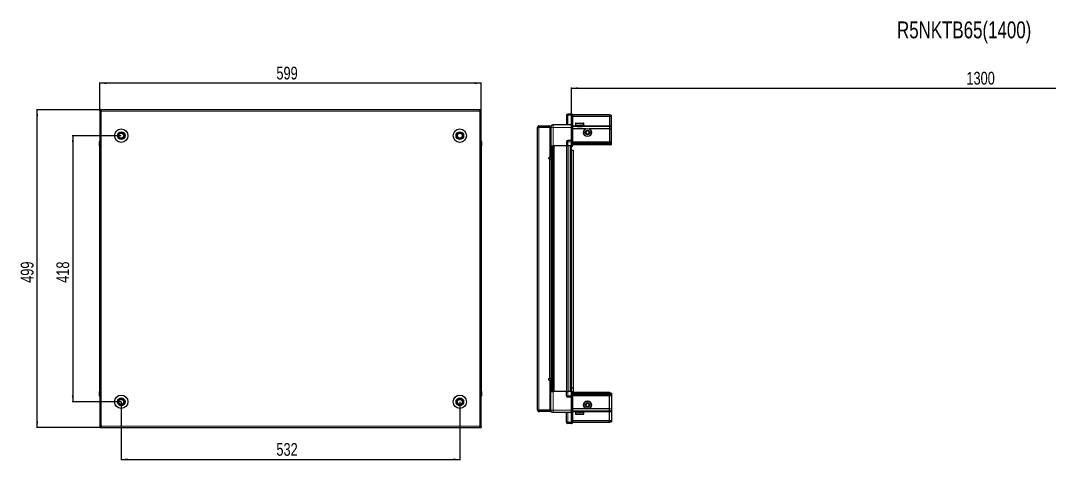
# Model space of a CAD drawing. Header units: millimetres. Extents: x 899 to 3911, y -293 to 1884.
# Drawn here: x 899 to 2516, y 1193 to 1884 of the extents above; entities that cross this region are included whole.
import ezdxf

# ---------------------------------------------------------------- set-up
doc = ezdxf.new("R2010")
doc.units = ezdxf.units.MM
doc.layers.add('FORMAT', color=7, linetype='Continuous')
doc.styles.add('SLDTEXTSTYLE0', font='TXT', dxfattribs={"width": 0.75})
doc.dimstyles.new('SLDDIMSTYLE0', dxfattribs={"dimtxt": 20, "dimasz": 10, "dimexe": 0, "dimexo": 0.0625, "dimgap": 5, "dimtad": 2, "dimdec": 1, "dimrnd": 1e-09, "dimzin": 12, "dimdsep": 46, "dimtxsty": 'SLDTEXTSTYLE0', "dimsah": 1, "dimcen": 0.09, "dimadec": 0, "dimazin": 3, "dimtfac": 1, "dimtofl": 0, "dimtmove": 0, "dimatfit": 3, "dimfxl": 0, "dimfrac": 2, "dimtolj": 1, "dimtzin": 12, "dimarcsym": 0})

# ---------------------------------------------------------------- blocks, each defined once
blk = doc.blocks.new('_D')
at = {"layer": 'FORMAT'}
for p, q in [((1024, 1743.4), (924.5, 1743.4)), ((925.5, 1244.4), (925.5, 1743.4)), ((1024, 1244.4), (924.5, 1244.4))]:
    blk.add_line(p, q, dxfattribs=at)
for points in [[(925.5, 1743.4), (923.9, 1733.4), (927, 1733.4)], [(925.5, 1244.4), (927, 1254.4), (923.9, 1254.4)]]:
    blk.add_solid(points, dxfattribs=at)
at = {"layer": 'FORMAT', "insert": (899.7, 1471.8), "char_height": 20, "attachment_point": 1, "rotation": 90, "style": 'SLDTEXTSTYLE0'}
blk.add_mtext('499', dxfattribs=at)
blk = doc.blocks.new('_D_1')
at = {"layer": 'FORMAT'}
for p, q in [((1024, 1743.4), (1024, 1786.4)), ((1623, 1785.4), (1024, 1785.4)), ((1623, 1743.4), (1623, 1786.4))]:
    blk.add_line(p, q, dxfattribs=at)
for points in [[(1024, 1785.4), (1034, 1783.9), (1034, 1787)], [(1623, 1785.4), (1613, 1787), (1613, 1783.9)]]:
    blk.add_solid(points, dxfattribs=at)
at = {"layer": 'FORMAT', "insert": (1301.3, 1811.2), "char_height": 20, "attachment_point": 1, "style": 'SLDTEXTSTYLE0'}
blk.add_mtext('599', dxfattribs=at)
blk = doc.blocks.new('_D_2')
at = {"layer": 'FORMAT'}
for p, q in [((1057.5, 1284.9), (1057.5, 1193.4)), ((1589.5, 1284.9), (1589.5, 1193.4)), ((1057.5, 1194.4), (1589.5, 1194.4))]:
    blk.add_line(p, q, dxfattribs=at)
for points in [[(1057.5, 1194.4), (1067.5, 1192.9), (1067.5, 1196)], [(1589.5, 1194.4), (1579.5, 1196), (1579.5, 1192.9)]]:
    blk.add_solid(points, dxfattribs=at)
at = {"layer": 'FORMAT', "insert": (1301.3, 1220.2), "char_height": 20, "attachment_point": 1, "style": 'SLDTEXTSTYLE0'}
blk.add_mtext('532', dxfattribs=at)
blk = doc.blocks.new('_D_3')
at = {"layer": 'FORMAT'}
for p, q in [((1057.5, 1702.9), (980.5, 1702.9)), ((981.5, 1702.9), (981.5, 1284.9)), ((1057.5, 1284.9), (980.5, 1284.9))]:
    blk.add_line(p, q, dxfattribs=at)
for points in [[(981.5, 1702.9), (979.9, 1692.9), (983, 1692.9)], [(981.5, 1284.9), (983, 1294.9), (979.9, 1294.9)]]:
    blk.add_solid(points, dxfattribs=at)
at = {"layer": 'FORMAT', "insert": (955.7, 1471.8), "char_height": 20, "attachment_point": 1, "rotation": 90, "style": 'SLDTEXTSTYLE0'}
blk.add_mtext('418', dxfattribs=at)
blk = doc.blocks.new('_D_4')
at = {"layer": 'FORMAT'}
for p, q in [((1764.9, 1686.9), (1764.9, 1778.4)), ((3064.9, 1686.9), (3064.9, 1778.4)), ((1764.9, 1777.4), (3064.9, 1777.4))]:
    blk.add_line(p, q, dxfattribs=at)
for points in [[(1764.9, 1777.4), (1774.9, 1775.9), (1774.9, 1779)], [(3064.9, 1777.4), (3054.9, 1779), (3054.9, 1775.9)]]:
    blk.add_solid(points, dxfattribs=at)
at = {"layer": 'FORMAT', "insert": (2385.3, 1803.2), "char_height": 20, "attachment_point": 1, "style": 'SLDTEXTSTYLE0'}
blk.add_mtext('1300', dxfattribs=at)

msp = doc.modelspace()

# ---------------------------------------------------------------- linework, layer by layer
at = {"color": 7, "linetype": 'Continuous', "lineweight": 25}
for p, q in [((1023.97, 1741.93), (1023.97, 1743.43)), ((1026.07, 1743.43), (1023.97, 1743.43)), ((1023.97, 1741.93), (1026.07, 1741.93)), ((1023.97, 1741.93), (1023.97, 1741.33)), ((1023.97, 1741.33), (1023.97, 1246.53)), ((1023.97, 1741.33), (1026.07, 1741.33)), ((1620.87, 1743.43), (1026.07, 1743.43)), ((1026.07, 1743.43), (1026.07, 1741.33)), ((1620.87, 1741.33), (1620.87, 1743.43)), ((1622.97, 1743.43), (1620.87, 1743.43)), ((1620.87, 1741.93), (1622.97, 1741.93)), ((1620.87, 1741.33), (1622.97, 1741.33)), ((1622.97, 1741.93), (1622.97, 1743.43)), ((1622.97, 1741.33), (1622.97, 1741.93)), ((1622.97, 1246.53), (1622.97, 1741.33)), ((1757.05, 1734.93), (1757.05, 1719.93)), ((1765.05, 1736.93), (1759.05, 1736.93)), ((1765.05, 1736.93), (1765.38, 1736.93)), ((1765.05, 1736.93), (1765.05, 1734.93)), ((1765.05, 1720.13), (1765.05, 1734.93)), ((1765.05, 1720.13), (1765.05, 1734.93)), ((1766.25, 1736.43), (1765.38, 1736.93)), ((1766.25, 1734.93), (1766.25, 1736.43)), ((1824.55, 1735.43), (1766.25, 1735.43)), ((1766.25, 1734.93), (1766.25, 1720.13)), ((1824.55, 1732.93), (1766.25, 1732.93)), ((1824.55, 1735.43), (1824.55, 1732.93)), ((1827.55, 1734.63), (1824.55, 1735.43)), ((1824.55, 1732.93), (1824.55, 1718.43)), ((1827.55, 1732.78), (1824.55, 1732.93)), ((1827.55, 1732.78), (1827.55, 1734.63)), ((1827.55, 1718.43), (1827.55, 1732.78)), ((1713.05, 1716.08), (1711.55, 1716.08)), ((1711.55, 1715.58), (1711.55, 1716.08)), ((1711.55, 1272.28), (1711.55, 1715.58)), ((1713.65, 1716.68), (1713.65, 1718.18)), ((1713.65, 1718.18), (1714.55, 1718.18)), ((1713.65, 1716.68), (1714.55, 1716.68)), ((1713.65, 1716.18), (1731.05, 1716.18)), ((1714.55, 1716.68), (1714.55, 1718.18)), ((1714.55, 1718.18), (1731.05, 1718.18)), ((1714.55, 1716.68), (1731.05, 1716.68)), ((1731.05, 1716.68), (1731.05, 1718.18)), ((1732.55, 1716.18), (1731.05, 1716.18)), ((1731.05, 1716.18), (1731.05, 1668.68)), ((1732.55, 1715.93), (1732.55, 1686.93)), ((1765.05, 1719.93), (1736.05, 1719.93)), ((1765.05, 1719.93), (1765.05, 1720.13)), ((1765.05, 1719.93), (1766.25, 1719.93)), ((1765.05, 1715.93), (1765.05, 1719.93)), ((1765.05, 1695.63), (1765.05, 1715.93)), ((1766.25, 1720.13), (1766.25, 1719.93)), ((1766.25, 1719.93), (1766.25, 1715.93)), ((1824.55, 1717.43), (1766.25, 1717.43)), ((1766.25, 1715.93), (1766.25, 1695.63)), ((1787.55, 1713.93), (1766.25, 1713.93)), ((1771.05, 1721.83), (1771.05, 1719.43)), ((1771.05, 1719.43), (1771.05, 1718.93)), ((1771.05, 1718.93), (1771.18, 1718.93)), ((1771.37, 1719.43), (1771.18, 1719.43)), ((1771.18, 1719.43), (1771.18, 1718.93)), ((1771.18, 1718.93), (1771.37, 1718.93)), ((1771.37, 1719.43), (1771.37, 1718.93)), ((1771.37, 1718.93), (1771.9, 1718.93)), ((1771.85, 1722.63), (1779.02, 1722.63)), ((1772.3, 1719.43), (1771.9, 1719.43)), ((1771.9, 1719.43), (1771.9, 1718.93)), ((1771.9, 1718.93), (1772.3, 1718.93)), ((1772.3, 1719.43), (1772.3, 1718.93)), ((1772.3, 1718.93), (1773.17, 1718.93)), ((1773.15, 1718.93), (1773.15, 1718.83)), ((1773.15, 1718.83), (1781.95, 1718.83)), ((1773.74, 1719.43), (1773.17, 1719.43)), ((1773.17, 1719.43), (1773.17, 1718.93)), ((1773.17, 1718.93), (1773.74, 1718.93)), ((1773.55, 1718.43), (1774.24, 1717.95)), ((1773.55, 1718.43), (1778.58, 1718.43)), ((1774.24, 1717.95), (1773.55, 1717.47)), ((1773.55, 1717.47), (1773.55, 1717.43)), ((1773.55, 1717.47), (1778.58, 1717.47)), ((1773.74, 1719.43), (1773.74, 1718.93)), ((1773.74, 1718.93), (1774.87, 1718.93)), ((1774.24, 1717.95), (1778.4, 1717.95)), ((1775.56, 1719.43), (1774.87, 1719.43)), ((1774.87, 1719.43), (1774.87, 1718.93)), ((1774.87, 1718.93), (1775.56, 1718.93)), ((1775.56, 1719.43), (1775.56, 1718.93)), ((1775.56, 1718.93), (1776.83, 1718.93)), ((1777.57, 1719.43), (1776.83, 1719.43)), ((1776.83, 1719.43), (1776.83, 1718.93)), ((1776.83, 1718.93), (1777.06, 1718.93)), ((1777.06, 1719.43), (1777.06, 1718.93)), ((1777.56, 1719.43), (1777.56, 1718.93)), ((1777.56, 1718.93), (1777.57, 1718.93)), ((1777.57, 1719.43), (1777.57, 1718.93)), ((1777.57, 1718.93), (1778.86, 1718.93)), ((1778.4, 1717.95), (1780.86, 1717.95)), ((1778.58, 1718.43), (1781.55, 1718.43)), ((1778.58, 1717.47), (1781.55, 1717.47)), ((1779.58, 1719.43), (1778.86, 1719.43)), ((1778.86, 1719.43), (1778.86, 1718.93)), ((1778.92, 1719.43), (1778.92, 1718.93)), ((1778.92, 1718.93), (1779.58, 1718.93)), ((1779.02, 1722.63), (1783.25, 1722.63)), ((1779.58, 1719.43), (1779.58, 1718.93)), ((1779.58, 1718.93), (1780.77, 1718.93)), ((1781.39, 1719.43), (1780.77, 1719.43)), ((1780.77, 1719.43), (1780.77, 1718.93)), ((1780.77, 1718.93), (1781.39, 1718.93)), ((1780.86, 1717.95), (1781.55, 1718.43)), ((1781.55, 1717.47), (1780.86, 1717.95)), ((1781.39, 1719.43), (1781.39, 1718.93)), ((1781.39, 1718.93), (1782.35, 1718.93)), ((1781.55, 1717.43), (1781.55, 1717.47)), ((1781.95, 1718.83), (1781.95, 1718.93)), ((1782.82, 1719.43), (1782.35, 1719.43)), ((1782.35, 1719.43), (1782.35, 1718.93)), ((1782.35, 1718.93), (1782.82, 1718.93)), ((1782.82, 1719.43), (1782.82, 1718.93)), ((1782.82, 1718.93), (1783.47, 1718.93)), ((1783.74, 1719.43), (1783.47, 1719.43)), ((1783.47, 1719.43), (1783.47, 1718.93)), ((1783.47, 1718.93), (1783.74, 1718.93)), ((1783.74, 1719.43), (1783.74, 1718.93)), ((1783.74, 1718.93), (1784.01, 1718.93)), ((1784.05, 1719.43), (1784.01, 1719.43)), ((1784.01, 1719.43), (1784.01, 1718.93)), ((1784.01, 1718.93), (1784.05, 1718.93)), ((1784.05, 1719.43), (1784.05, 1721.83)), ((1784.05, 1719.43), (1784.05, 1718.93)), ((1824.55, 1713.93), (1792.55, 1713.93)), ((1824.55, 1718.43), (1824.55, 1717.43)), ((1824.55, 1717.43), (1824.55, 1713.93)), ((1827.55, 1716.63), (1824.55, 1717.43)), ((1824.55, 1713.93), (1824.55, 1693.43)), ((1824.55, 1713.93), (1827.55, 1713.6)), ((1827.55, 1716.63), (1827.55, 1718.43)), ((1827.55, 1713.6), (1827.55, 1716.63)), ((1827.55, 1693.43), (1827.55, 1713.6)), ((1023.47, 1693.43), (1023.47, 1686.93)), ((1023.47, 1686.93), (1023.47, 1693.43)), ((1023.47, 1686.93), (1023.47, 1686.93)), ((1023.97, 1686.93), (1023.47, 1686.93)), ((1023.62, 1686.93), (1023.62, 1300.93)), ((1622.97, 1694.76), (1622.97, 1694.76)), ((1622.97, 1686.93), (1623.47, 1686.93)), ((1623.32, 1300.93), (1623.32, 1686.93)), ((1623.47, 1693.43), (1623.47, 1686.93)), ((1623.47, 1686.93), (1623.47, 1693.43)), ((1623.47, 1686.93), (1623.47, 1686.93)), ((1623.47, 1686.93), (1623.47, 1686.93)), ((1731.05, 1689.68), (1732.55, 1689.68)), ((1732.55, 1686.93), (1731.05, 1686.93)), ((1733.2, 1300.93), (1733.2, 1686.93)), ((1734.99, 1686.93), (1734.99, 1300.93)), ((1735.03, 1686.93), (1735.03, 1300.93)), ((1757.05, 1686.93), (1736.05, 1686.93)), ((1757.05, 1693.43), (1757.05, 1686.93)), ((1757.05, 1686.93), (1759.05, 1686.93)), ((1757.7, 1300.93), (1757.7, 1686.93)), ((1765.05, 1695.43), (1759.05, 1695.43)), ((1765.05, 1686.93), (1759.05, 1686.93)), ((1764.9, 1300.93), (1764.9, 1686.93)), ((1765.05, 1695.43), (1765.05, 1695.63)), ((1765.05, 1695.43), (1765.05, 1693.43)), ((1765.05, 1695.43), (1766.25, 1695.43)), ((1765.05, 1686.93), (1765.05, 1693.43)), ((1765.05, 1686.93), (1765.05, 1693.43)), ((1765.05, 1686.93), (1765.38, 1686.93)), ((1765.05, 1686.93), (1765.05, 1686.93)), ((1765.38, 1686.93), (1765.38, 1693.43)), ((1766.25, 1686.93), (1765.38, 1686.93)), ((1765.38, 1686.93), (1765.38, 1686.93)), ((1766.25, 1695.63), (1766.25, 1695.43)), ((1766.25, 1694.76), (1766.25, 1695.43)), ((1766.25, 1694.76), (1766.25, 1686.93)), ((1824.55, 1692.43), (1766.25, 1692.43)), ((1824.55, 1691.43), (1766.25, 1691.43)), ((1824.55, 1689.93), (1766.25, 1689.93)), ((1824.55, 1688.43), (1766.25, 1688.43)), ((1824.55, 1693.43), (1824.55, 1692.43)), ((1824.55, 1692.43), (1824.55, 1691.43)), ((1824.55, 1692.43), (1827.55, 1691.63)), ((1824.55, 1691.43), (1824.55, 1689.93)), ((1824.55, 1691.43), (1827.55, 1690.89)), ((1824.55, 1689.93), (1827.55, 1690.39)), ((1824.55, 1689.93), (1824.55, 1688.43)), ((1824.55, 1688.43), (1827.55, 1689.24)), ((1827.55, 1691.63), (1827.55, 1693.43)), ((1827.55, 1690.89), (1827.55, 1691.63)), ((1827.55, 1690.39), (1827.55, 1690.89)), ((1827.55, 1689.24), (1827.55, 1690.39)), ((1731.05, 1668.68), (1729.7, 1668.68)), ((1729.7, 1666.68), (1730.45, 1666.68)), ((1730.45, 1666.68), (1732.55, 1666.68)), ((1732.55, 1666.68), (1732.55, 1321.18)), ((1764.9, 1679.93), (1767.4, 1679.93)), ((1767.4, 1679.93), (1767.4, 1306.43)), ((1730.45, 1321.18), (1729.7, 1321.18)), ((1729.7, 1319.18), (1731.05, 1319.18)), ((1732.55, 1321.18), (1730.45, 1321.18)), ((1731.05, 1319.18), (1731.05, 1271.68)), ((1023.47, 1294.43), (1023.47, 1300.93)), ((1023.47, 1300.93), (1023.47, 1300.93)), ((1023.47, 1300.93), (1023.47, 1300.93)), ((1023.47, 1300.93), (1023.47, 1294.43)), ((1023.97, 1300.93), (1023.47, 1300.93)), ((1023.97, 1293.11), (1023.97, 1293.11)), ((1622.97, 1300.93), (1623.47, 1300.93)), ((1623.47, 1300.93), (1623.47, 1300.93)), ((1623.47, 1294.43), (1623.47, 1300.93)), ((1623.47, 1300.93), (1623.47, 1294.43)), ((1732.55, 1300.93), (1731.05, 1300.93)), ((1732.55, 1298.18), (1731.05, 1298.18)), ((1732.55, 1271.93), (1732.55, 1300.93)), ((1757.05, 1300.93), (1736.05, 1300.93)), ((1757.05, 1294.43), (1757.05, 1300.93)), ((1757.05, 1300.93), (1759.05, 1300.93)), ((1765.05, 1300.93), (1759.05, 1300.93)), ((1767.4, 1306.43), (1764.9, 1306.43)), ((1765.05, 1294.43), (1765.05, 1300.93)), ((1765.05, 1300.93), (1765.38, 1300.93)), ((1765.05, 1294.43), (1765.05, 1292.43)), ((1765.05, 1294.43), (1765.05, 1292.43)), ((1765.38, 1294.43), (1765.38, 1300.93)), ((1765.38, 1300.93), (1766.25, 1300.93)), ((1766.25, 1300.93), (1766.25, 1293.11)), ((1824.55, 1299.43), (1766.25, 1299.43)), ((1824.55, 1297.93), (1766.25, 1297.93)), ((1824.55, 1296.43), (1766.25, 1296.43)), ((1824.55, 1295.43), (1766.25, 1295.43)), ((1766.25, 1292.43), (1766.25, 1293.11)), ((1767.4, 1306.43), (1767.4, 1299.43)), ((1824.55, 1297.93), (1824.55, 1299.43)), ((1824.55, 1299.43), (1827.55, 1298.63)), ((1824.55, 1296.43), (1824.55, 1297.93)), ((1824.55, 1297.93), (1827.55, 1297.48)), ((1824.55, 1296.43), (1827.55, 1296.98)), ((1824.55, 1295.43), (1824.55, 1296.43)), ((1824.55, 1295.43), (1827.55, 1296.24)), ((1824.55, 1294.43), (1824.55, 1295.43)), ((1824.55, 1273.93), (1824.55, 1294.43)), ((1827.55, 1298.63), (1827.55, 1297.48)), ((1827.55, 1297.48), (1827.55, 1296.98)), ((1827.55, 1296.98), (1827.55, 1296.24)), ((1827.55, 1296.24), (1827.55, 1294.43)), ((1827.55, 1294.43), (1827.55, 1274.27)), ((1765.05, 1292.43), (1759.05, 1292.43)), ((1765.05, 1292.43), (1766.25, 1292.43)), ((1765.05, 1292.23), (1765.05, 1292.43)), ((1765.05, 1271.93), (1765.05, 1292.23)), ((1766.25, 1292.43), (1766.25, 1292.23)), ((1766.25, 1292.23), (1766.25, 1271.93)), ((1711.55, 1271.78), (1711.55, 1272.28)), ((1713.05, 1271.78), (1711.55, 1271.78)), ((1731.05, 1271.68), (1713.65, 1271.68)), ((1713.65, 1271.18), (1713.65, 1269.68)), ((1713.65, 1271.18), (1714.55, 1271.18)), ((1713.65, 1269.68), (1714.55, 1269.68)), ((1714.55, 1271.18), (1714.55, 1269.68)), ((1731.05, 1271.18), (1714.55, 1271.18)), ((1731.05, 1269.68), (1714.55, 1269.68)), ((1731.05, 1271.68), (1732.55, 1271.68)), ((1731.05, 1271.18), (1731.05, 1269.68)), ((1765.05, 1267.93), (1736.05, 1267.93)), ((1757.05, 1252.93), (1757.05, 1267.93)), ((1765.05, 1267.93), (1765.05, 1271.93)), ((1765.05, 1267.93), (1766.25, 1267.93)), ((1765.05, 1267.73), (1765.05, 1267.93)), ((1765.05, 1252.93), (1765.05, 1267.73)), ((1787.55, 1273.93), (1766.25, 1273.93)), ((1766.25, 1271.93), (1766.25, 1267.93)), ((1824.55, 1270.43), (1766.25, 1270.43)), ((1766.25, 1267.93), (1766.25, 1267.73)), ((1766.25, 1267.73), (1766.25, 1252.93)), ((1771.05, 1268.93), (1771.05, 1266.03)), ((1771.14, 1268.93), (1771.05, 1268.93)), ((1771.14, 1268.43), (1771.14, 1268.93)), ((1771.31, 1268.93), (1771.14, 1268.93)), ((1771.14, 1268.43), (1771.31, 1268.43)), ((1771.31, 1268.43), (1771.31, 1268.93)), ((1771.8, 1268.93), (1771.31, 1268.93)), ((1771.8, 1268.43), (1771.8, 1268.93)), ((1772.18, 1268.93), (1771.8, 1268.93)), ((1771.8, 1268.43), (1772.18, 1268.43)), ((1772, 1265.23), (1771.85, 1265.23)), ((1783.25, 1265.23), (1772, 1265.23)), ((1772.18, 1268.43), (1772.18, 1268.93)), ((1773.02, 1268.93), (1772.18, 1268.93)), ((1773.02, 1268.43), (1773.02, 1268.93)), ((1773.58, 1268.93), (1773.02, 1268.93)), ((1773.02, 1268.43), (1773.58, 1268.43)), ((1773.15, 1269.03), (1773.15, 1268.93)), ((1778.55, 1269.03), (1773.15, 1269.03)), ((1773.55, 1270.43), (1773.55, 1270.4)), ((1773.55, 1270.4), (1774.24, 1269.92)), ((1773.65, 1270.4), (1773.55, 1270.4)), ((1774.24, 1269.92), (1773.55, 1269.43)), ((1773.65, 1269.43), (1773.55, 1269.43)), ((1773.58, 1268.43), (1773.58, 1268.93)), ((1774.68, 1268.93), (1773.58, 1268.93)), ((1781.55, 1270.4), (1773.65, 1270.4)), ((1781.55, 1269.43), (1773.65, 1269.43)), ((1774.32, 1269.92), (1774.24, 1269.92)), ((1780.86, 1269.92), (1774.32, 1269.92)), ((1774.68, 1268.43), (1774.68, 1268.93)), ((1775.36, 1268.93), (1774.68, 1268.93)), ((1774.68, 1268.43), (1775.36, 1268.43)), ((1775.36, 1268.43), (1775.36, 1268.93)), ((1776.63, 1268.93), (1775.36, 1268.93)), ((1776.63, 1268.43), (1776.63, 1268.93)), ((1776.92, 1268.93), (1776.63, 1268.93)), ((1776.63, 1268.43), (1777.36, 1268.43)), ((1776.92, 1268.43), (1776.92, 1268.93)), ((1777.36, 1268.43), (1777.36, 1268.93)), ((1778.66, 1268.93), (1777.36, 1268.93)), ((1781.95, 1269.03), (1778.55, 1269.03)), ((1778.66, 1268.43), (1778.66, 1268.93)), ((1778.66, 1268.43), (1779.38, 1268.43)), ((1778.79, 1268.43), (1778.79, 1268.93)), ((1779.38, 1268.93), (1778.79, 1268.93)), ((1779.38, 1268.43), (1779.38, 1268.93)), ((1780.58, 1268.93), (1779.38, 1268.93)), ((1780.58, 1268.43), (1780.58, 1268.93)), ((1781.22, 1268.93), (1780.58, 1268.93)), ((1780.58, 1268.43), (1781.22, 1268.43)), ((1780.86, 1269.92), (1781.55, 1270.4)), ((1781.55, 1269.43), (1780.86, 1269.92)), ((1781.22, 1268.43), (1781.22, 1268.93)), ((1782.21, 1268.93), (1781.22, 1268.93)), ((1781.55, 1270.4), (1781.55, 1270.43)), ((1781.95, 1268.93), (1781.95, 1269.03)), ((1782.21, 1268.43), (1782.21, 1268.93)), ((1782.7, 1268.93), (1782.21, 1268.93)), ((1782.21, 1268.43), (1782.7, 1268.43)), ((1782.7, 1268.43), (1782.7, 1268.93)), ((1783.38, 1268.93), (1782.7, 1268.93)), ((1783.38, 1268.43), (1783.38, 1268.93)), ((1783.67, 1268.93), (1783.38, 1268.93)), ((1783.38, 1268.43), (1783.67, 1268.43)), ((1783.67, 1268.43), (1783.67, 1268.93)), ((1783.98, 1268.93), (1783.67, 1268.93)), ((1783.98, 1268.43), (1783.98, 1268.93)), ((1784.05, 1268.93), (1783.98, 1268.93)), ((1783.98, 1268.43), (1784.05, 1268.43)), ((1784.05, 1266.03), (1784.05, 1268.93)), ((1784.05, 1268.43), (1784.05, 1268.93)), ((1784.05, 1268.93), (1784.05, 1268.93)), ((1824.55, 1273.93), (1792.55, 1273.93)), ((1824.55, 1273.93), (1827.55, 1274.27)), ((1824.55, 1270.43), (1824.55, 1273.93)), ((1827.55, 1271.24), (1824.55, 1270.43)), ((1824.55, 1269.43), (1824.55, 1270.43)), ((1824.55, 1254.93), (1824.55, 1269.43)), ((1827.55, 1274.27), (1827.55, 1271.24)), ((1827.55, 1271.24), (1827.55, 1269.43)), ((1827.55, 1269.43), (1827.55, 1255.09)), ((1026.07, 1246.53), (1023.97, 1246.53)), ((1023.97, 1246.53), (1023.97, 1245.93)), ((1023.97, 1245.93), (1023.97, 1244.43)), ((1026.07, 1245.93), (1023.97, 1245.93)), ((1026.07, 1246.53), (1026.07, 1244.43)), ((1622.97, 1246.53), (1620.87, 1246.53)), ((1620.87, 1244.43), (1620.87, 1246.53)), ((1622.97, 1245.93), (1620.87, 1245.93)), ((1622.97, 1245.93), (1622.97, 1246.53)), ((1622.97, 1245.93), (1622.97, 1244.43)), ((1765.05, 1250.93), (1759.05, 1250.93)), ((1765.05, 1252.93), (1765.05, 1250.93)), ((1765.05, 1250.93), (1765.38, 1250.93)), ((1765.05, 1250.93), (1765.05, 1250.93)), ((1765.05, 1250.93), (1765.38, 1250.93)), ((1765.38, 1250.93), (1766.25, 1251.43)), ((1765.38, 1250.93), (1766.25, 1251.43)), ((1824.55, 1254.93), (1766.25, 1254.93)), ((1766.25, 1251.43), (1766.25, 1252.93)), ((1824.55, 1252.43), (1766.25, 1252.43)), ((1827.55, 1255.09), (1824.55, 1254.93)), ((1824.55, 1252.43), (1824.55, 1254.93)), ((1827.55, 1253.24), (1824.55, 1252.43)), ((1827.55, 1255.09), (1827.55, 1253.24)), ((1023.97, 1244.43), (1026.07, 1244.43)), ((1026.07, 1244.43), (1620.87, 1244.43)), ((1620.87, 1244.43), (1622.97, 1244.43))]:
    msp.add_line(p, q, dxfattribs=at)
at = {"color": 8, "linetype": 'Continuous', "lineweight": 18}
for p, q in [((1026.07, 1741.33), (1026.07, 1246.53)), ((1620.87, 1741.33), (1026.07, 1741.33)), ((1620.87, 1246.53), (1620.87, 1741.33)), ((1759.05, 1734.93), (1757.05, 1734.93)), ((1759.05, 1734.93), (1759.05, 1736.93)), ((1759.05, 1719.93), (1759.05, 1734.93)), ((1765.05, 1734.93), (1759.05, 1734.93)), ((1765.05, 1734.93), (1766.25, 1734.93)), ((1713.65, 1716.18), (1713.65, 1271.68)), ((1736.05, 1686.93), (1736.05, 1715.93)), ((1765.05, 1715.93), (1736.05, 1715.93)), ((1765.05, 1720.13), (1766.25, 1720.13)), ((1765.05, 1715.93), (1766.25, 1715.93)), ((1773.55, 1718.43), (1766.25, 1718.43)), ((1771.05, 1721.83), (1779.22, 1721.83)), ((1779.22, 1721.83), (1784.05, 1721.83)), ((1824.55, 1718.43), (1781.55, 1718.43)), ((1827.55, 1718.43), (1824.55, 1718.43)), ((1023.97, 1693.43), (1023.47, 1693.43)), ((1622.97, 1693.43), (1623.47, 1693.43)), ((1732.55, 1666.68), (1732.55, 1686.93)), ((1733.78, 1686.93), (1733.78, 1300.93)), ((1736.23, 1300.93), (1736.23, 1686.93)), ((1737.65, 1686.93), (1737.65, 1300.93)), ((1757.05, 1693.43), (1759.05, 1693.43)), ((1757.05, 1300.93), (1757.05, 1686.93)), ((1759.05, 1693.43), (1759.05, 1695.43)), ((1759.05, 1686.93), (1759.05, 1693.43)), ((1765.05, 1693.43), (1759.05, 1693.43)), ((1759.7, 1300.93), (1759.7, 1686.93)), ((1762.9, 1300.93), (1762.9, 1686.93)), ((1765.05, 1695.63), (1766.25, 1695.63)), ((1765.05, 1693.43), (1765.38, 1693.43)), ((1765.05, 1686.93), (1765.38, 1686.93)), ((1824.55, 1693.43), (1766.25, 1693.43)), ((1824.55, 1693.43), (1827.55, 1693.43)), ((1730.45, 1321.18), (1730.45, 1666.68)), ((1732.55, 1300.93), (1732.55, 1321.18)), ((1023.97, 1294.43), (1023.47, 1294.43)), ((1622.97, 1294.43), (1623.47, 1294.43)), ((1736.05, 1300.93), (1736.05, 1271.93)), ((1757.05, 1294.43), (1759.05, 1294.43)), ((1759.05, 1300.93), (1759.05, 1294.43)), ((1759.05, 1294.43), (1759.05, 1292.43)), ((1765.05, 1294.43), (1759.05, 1294.43)), ((1765.05, 1294.43), (1765.38, 1294.43)), ((1824.55, 1294.43), (1766.25, 1294.43)), ((1824.55, 1294.43), (1827.55, 1294.43)), ((1766.25, 1292.23), (1765.05, 1292.23)), ((1765.05, 1271.93), (1736.05, 1271.93)), ((1759.05, 1267.93), (1759.05, 1252.93)), ((1765.05, 1271.93), (1766.25, 1271.93)), ((1766.25, 1267.73), (1765.05, 1267.73)), ((1773.55, 1269.43), (1766.25, 1269.43)), ((1771.22, 1266.03), (1771.05, 1266.03)), ((1784.05, 1266.03), (1771.22, 1266.03)), ((1824.55, 1269.43), (1781.55, 1269.43)), ((1827.55, 1269.43), (1824.55, 1269.43)), ((1026.07, 1246.53), (1620.87, 1246.53)), ((1759.05, 1252.93), (1757.05, 1252.93)), ((1759.05, 1252.93), (1759.05, 1250.93)), ((1765.05, 1252.93), (1759.05, 1252.93)), ((1765.05, 1252.93), (1766.25, 1252.93))]:
    msp.add_line(p, q, dxfattribs=at)
at = {"color": 7, "linetype": 'Continuous', "lineweight": 25}
for centre, radius in [((1057.47, 1702.93), 10.5), ((1589.47, 1702.93), 10.5), ((1790.05, 1707.93), 6.5), ((1057.47, 1702.93), 6), ((1057.47, 1702.93), 3.9), ((1589.47, 1702.93), 6), ((1589.47, 1702.93), 3.9), ((1790.05, 1707.93), 3.46), ((1057.47, 1284.93), 10.5), ((1589.47, 1284.93), 10.5), ((1057.47, 1284.93), 6), ((1057.47, 1284.93), 3.9), ((1589.47, 1284.93), 6), ((1589.47, 1284.93), 3.9), ((1790.05, 1279.93), 6.5), ((1790.05, 1279.93), 3.46)]:
    msp.add_circle(centre, radius, dxfattribs=at)
at = {"color": 8, "linetype": 'Continuous', "lineweight": 18}
for centre in [(1790.05, 1707.93), (1790.05, 1279.93)]:
    msp.add_circle(centre, 5.7, dxfattribs=at)
at = {"color": 7, "linetype": 'Continuous', "lineweight": 25}
for centre, radius, start, end in [((1759.05, 1734.93), 2, 90, 180), ((1713.55, 1715.68), 0.5, 90, 117.52901), ((1730.95, 1716.08), 0.6, 9.59407, 90), ((1730.95, 1716.08), 2.1, 32.2369, 87.2706), ((1771.85, 1721.83), 0.8, 90, 180), ((1773.15, 1718.43), 0.4, 0, 90), ((1781.95, 1718.43), 0.4, 90, 180), ((1783.25, 1721.83), 0.8, 0, 90), ((1057.47, 1702.93), 4.62, 120, 180), ((1057.47, 1702.93), 4.62, 180, 240), ((1057.47, 1702.93), 4.62, 60, 120), ((1057.47, 1702.93), 4.62, 240, 300), ((1057.47, 1702.93), 4.62, 360, 60), ((1057.47, 1702.93), 4.62, 300, 360), ((1589.47, 1702.93), 4.62, 120, 180), ((1589.47, 1702.93), 4.62, 180, 240), ((1589.47, 1702.93), 4.62, 60, 120), ((1589.47, 1702.93), 4.62, 240, 300), ((1589.47, 1702.93), 4.62, 0, 60), ((1589.47, 1702.93), 4.62, 300, 0), ((1790.05, 1707.93), 2.5, 161.00659, 221.00659), ((1790.05, 1707.93), 2.5, 101.00659, 161.00659), ((1790.05, 1707.93), 2.5, 221.00659, 281.00659), ((1790.05, 1707.93), 2.5, 41.00659, 101.00659), ((1790.05, 1707.93), 2.5, 281.00659, 341.00659), ((1790.05, 1707.93), 2.5, 341.00659, 41.00659), ((1025.47, 1693.43), 2, 138.57492, 180), ((1025.47, 1693.43), 2, 138.59038, 180), ((1621.47, 1693.43), 2, 0, 41.39416), ((1759.05, 1693.43), 2, 90, 180), ((1762.4, 1689.58), 5, 300, 346.70293), ((1729.7, 1667.68), 1, 90, 270), ((1729.7, 1320.18), 1, 90, 270), ((1025.47, 1294.43), 2, 180, 221.39416), ((1621.47, 1294.43), 2, 318.59038, 0), ((1759.05, 1294.43), 2, 180, 270), ((1057.47, 1284.93), 4.62, 120, 180), ((1057.47, 1284.93), 4.62, 180, 240), ((1057.47, 1284.93), 4.62, 60, 120), ((1057.47, 1284.93), 4.62, 240, 300), ((1057.47, 1284.93), 4.62, 360, 60), ((1057.47, 1284.93), 4.62, 300, 360), ((1589.47, 1284.93), 4.62, 120, 180), ((1589.47, 1284.93), 4.62, 180, 240), ((1589.47, 1284.93), 4.62, 60, 120), ((1589.47, 1284.93), 4.62, 240, 300), ((1589.47, 1284.93), 4.62, 360, 60), ((1589.47, 1284.93), 4.62, 300, 360), ((1790.05, 1279.93), 2.5, 127.98423, 187.98423), ((1790.05, 1279.93), 2.5, 187.98423, 247.98423), ((1790.05, 1279.93), 2.5, 67.98423, 127.98423), ((1790.05, 1279.93), 2.5, 247.98423, 307.98423), ((1790.05, 1279.93), 2.5, 7.98423, 67.98423), ((1790.05, 1279.93), 2.5, 307.98423, 7.98423), ((1713.55, 1272.18), 0.5, 243.29122, 270), ((1730.95, 1271.78), 0.6, 270, 350.40593), ((1730.95, 1271.78), 2.1, 272.7294, 327.8305), ((1771.85, 1266.03), 0.8, 180, 270), ((1773.15, 1269.43), 0.4, 270, 360), ((1781.95, 1269.43), 0.4, 180, 270), ((1783.25, 1266.03), 0.8, 270, 360), ((1759.05, 1252.93), 2, 180, 270)]:
    msp.add_arc(centre, radius, start, end, dxfattribs=at)
for centre, start_param, end_param in [((1768.85, 1693.43), 2.4188584, 3.1415927), ((1768.85, 1294.43), 3.1415927, 3.8643269)]:
    msp.add_ellipse(centre, major_axis=(3.46, 0), ratio=0.5773503, start_param=start_param, end_param=end_param, dxfattribs=at)
for points, knots in [([(1713.65, 1718.18), (1713.39, 1718.16), (1712.9, 1718.11), (1712.26, 1717.71), (1711.79, 1717.15), (1711.57, 1716.57), (1711.56, 1716.21), (1711.55, 1716.08)], [0, 0, 0, 0, 0.2302553, 0.4485219, 0.6667858, 0.8850496, 1, 1, 1, 1]), ([(1711.55, 1715.58), (1711.57, 1715.63), (1711.63, 1715.72), (1712.02, 1715.85), (1712.58, 1715.98), (1713.16, 1716.09), (1713.52, 1716.16), (1713.65, 1716.18)], [0, 0, 0, 0, 0.23025534, 0.4485219, 0.6667858, 0.88504963, 1, 1, 1, 1]), ([(1736.05, 1719.93), (1735.61, 1719.89), (1734.93, 1719.82), (1734.12, 1719.38), (1733.56, 1718.93), (1733.1, 1718.37), (1732.67, 1717.55), (1732.59, 1716.87), (1732.55, 1716.43)], [0, 0, 0, 0, 0.2394568, 0.3683607, 0.5, 0.6316393, 0.7605432, 1, 1, 1, 1]), ([(1732.55, 1716.43), (1732.55, 1716.43), (1732.55, 1716.41), (1732.55, 1716.3), (1732.55, 1716.13), (1732.55, 1716), (1732.55, 1715.93)], [0, 0, 0, 0, 0.2493943, 0.5003335, 0.7501667, 1, 1, 1, 1]), ([(1052.85, 1702.93), (1053.18, 1703.51), (1053.75, 1704.49), (1054.57, 1705.91), (1054.98, 1706.62), (1055.16, 1706.93)], [0, 0, 0, 0, 0.4391308, 0.7513783, 1, 1, 1, 1]), ([(1055.16, 1698.93), (1054.83, 1699.51), (1054.26, 1700.49), (1053.44, 1701.91), (1053.03, 1702.62), (1052.85, 1702.93)], [0, 0, 0, 0, 0.4391308, 0.7513783, 1, 1, 1, 1]), ([(1055.16, 1706.93), (1055.36, 1706.93), (1056.07, 1706.93), (1057.37, 1706.93), (1058.76, 1706.93), (1059.51, 1706.93), (1059.78, 1706.93)], [0, 0, 0, 0, 0.1393293, 0.4852696, 0.8163565, 1, 1, 1, 1]), ([(1059.78, 1698.93), (1059.51, 1698.93), (1058.76, 1698.93), (1057.37, 1698.93), (1056.07, 1698.93), (1055.36, 1698.93), (1055.16, 1698.93)], [0, 0, 0, 0, 0.1836435, 0.5147304, 0.8606707, 1, 1, 1, 1]), ([(1059.78, 1706.93), (1060.11, 1706.36), (1060.68, 1705.38), (1061.5, 1703.96), (1061.91, 1703.25), (1062.09, 1702.93)], [0, 0, 0, 0, 0.4391308, 0.7513783, 1, 1, 1, 1]), ([(1062.09, 1702.93), (1061.76, 1702.36), (1061.19, 1701.38), (1060.37, 1699.96), (1059.96, 1699.25), (1059.78, 1698.93)], [0, 0, 0, 0, 0.4391308, 0.7513783, 1, 1, 1, 1]), ([(1584.85, 1702.93), (1585.18, 1703.51), (1585.75, 1704.49), (1586.57, 1705.91), (1586.98, 1706.62), (1587.16, 1706.93)], [0, 0, 0, 0, 0.4391308, 0.7513783, 1, 1, 1, 1]), ([(1587.16, 1698.93), (1586.83, 1699.51), (1586.26, 1700.49), (1585.44, 1701.91), (1585.03, 1702.62), (1584.85, 1702.93)], [0, 0, 0, 0, 0.4391308, 0.7513783, 1, 1, 1, 1]), ([(1587.16, 1706.93), (1587.36, 1706.93), (1588.07, 1706.93), (1589.37, 1706.93), (1590.76, 1706.93), (1591.51, 1706.93), (1591.78, 1706.93)], [0, 0, 0, 0, 0.1393293, 0.4852696, 0.8163565, 1, 1, 1, 1]), ([(1591.78, 1698.93), (1591.51, 1698.93), (1590.76, 1698.93), (1589.37, 1698.93), (1588.07, 1698.93), (1587.36, 1698.93), (1587.16, 1698.93)], [0, 0, 0, 0, 0.1836435, 0.5147304, 0.8606707, 1, 1, 1, 1]), ([(1591.78, 1706.93), (1592.11, 1706.36), (1592.68, 1705.38), (1593.5, 1703.96), (1593.91, 1703.25), (1594.09, 1702.93)], [0, 0, 0, 0, 0.4391308, 0.7513783, 1, 1, 1, 1]), ([(1594.09, 1702.93), (1593.76, 1702.36), (1593.19, 1701.38), (1592.37, 1699.96), (1591.96, 1699.25), (1591.78, 1698.93)], [0, 0, 0, 0, 0.4391308, 0.7513783, 1, 1, 1, 1]), ([(1787.21, 1707.38), (1787.38, 1707.87), (1787.7, 1708.78), (1788.01, 1709.69), (1788.15, 1710.11)], [0, 0, 0, 0, 0.5346859, 1, 1, 1, 1]), ([(1789.11, 1705.2), (1788.88, 1705.46), (1788.34, 1706.09), (1787.69, 1706.84), (1787.3, 1707.29), (1787.21, 1707.38)], [0, 0, 0, 0, 0.3629006, 0.8668753, 1, 1, 1, 1]), ([(1788.15, 1710.11), (1788.66, 1710.21), (1789.61, 1710.4), (1790.55, 1710.58), (1790.99, 1710.66)], [0, 0, 0, 0, 0.53468586, 1, 1, 1, 1]), ([(1791.94, 1705.76), (1791.44, 1705.66), (1790.49, 1705.47), (1789.55, 1705.29), (1789.11, 1705.2)], [0, 0, 0, 0, 0.53468586, 1, 1, 1, 1]), ([(1790.99, 1710.66), (1791.07, 1710.57), (1791.46, 1710.12), (1792.12, 1709.37), (1792.66, 1708.75), (1792.88, 1708.49)], [0, 0, 0, 0, 0.1331247, 0.6370994, 1, 1, 1, 1]), ([(1792.88, 1708.49), (1792.71, 1708), (1792.4, 1707.09), (1792.09, 1706.18), (1791.94, 1705.76)], [0, 0, 0, 0, 0.5346859, 1, 1, 1, 1]), ([(1732.55, 1686.93), (1732.59, 1686.93), (1732.66, 1686.93), (1733.27, 1686.93), (1734.16, 1686.93), (1735.14, 1686.93), (1735.79, 1686.93), (1736.05, 1686.93)], [0, 0, 0, 0, 0.2146939, 0.4293877, 0.6440816, 0.8587754, 1, 1, 1, 1]), ([(1732.55, 1300.93), (1732.59, 1300.93), (1732.66, 1300.93), (1733.27, 1300.93), (1734.16, 1300.93), (1735.14, 1300.93), (1735.79, 1300.93), (1736.05, 1300.93)], [0, 0, 0, 0, 0.2146939, 0.4293877, 0.6440816, 0.8587754, 1, 1, 1, 1]), ([(1052.85, 1284.93), (1053.18, 1285.51), (1053.75, 1286.49), (1054.57, 1287.91), (1054.98, 1288.62), (1055.16, 1288.93)], [0, 0, 0, 0, 0.4391308, 0.7513783, 1, 1, 1, 1]), ([(1055.16, 1280.93), (1054.83, 1281.51), (1054.26, 1282.49), (1053.44, 1283.91), (1053.03, 1284.62), (1052.85, 1284.93)], [0, 0, 0, 0, 0.4391308, 0.7513783, 1, 1, 1, 1]), ([(1055.16, 1288.93), (1055.36, 1288.93), (1056.07, 1288.93), (1057.37, 1288.93), (1058.76, 1288.93), (1059.51, 1288.93), (1059.78, 1288.93)], [0, 0, 0, 0, 0.1393293, 0.4852696, 0.8163565, 1, 1, 1, 1]), ([(1059.78, 1280.93), (1059.51, 1280.93), (1058.76, 1280.93), (1057.37, 1280.93), (1056.07, 1280.93), (1055.36, 1280.93), (1055.16, 1280.93)], [0, 0, 0, 0, 0.1836435, 0.5147304, 0.8606707, 1, 1, 1, 1]), ([(1059.78, 1288.93), (1060.11, 1288.36), (1060.68, 1287.38), (1061.5, 1285.96), (1061.91, 1285.25), (1062.09, 1284.93)], [0, 0, 0, 0, 0.4391308, 0.7513783, 1, 1, 1, 1]), ([(1062.09, 1284.93), (1061.76, 1284.36), (1061.19, 1283.38), (1060.37, 1281.96), (1059.96, 1281.25), (1059.78, 1280.93)], [0, 0, 0, 0, 0.4391308, 0.7513783, 1, 1, 1, 1]), ([(1584.85, 1284.93), (1585.18, 1285.51), (1585.75, 1286.49), (1586.57, 1287.91), (1586.98, 1288.62), (1587.16, 1288.93)], [0, 0, 0, 0, 0.4391308, 0.7513783, 1, 1, 1, 1]), ([(1587.16, 1280.93), (1586.83, 1281.51), (1586.26, 1282.49), (1585.44, 1283.91), (1585.03, 1284.62), (1584.85, 1284.93)], [0, 0, 0, 0, 0.4391308, 0.7513783, 1, 1, 1, 1]), ([(1587.16, 1288.93), (1587.36, 1288.93), (1588.07, 1288.93), (1589.37, 1288.93), (1590.76, 1288.93), (1591.51, 1288.93), (1591.78, 1288.93)], [0, 0, 0, 0, 0.1393293, 0.4852696, 0.8163565, 1, 1, 1, 1]), ([(1591.78, 1280.93), (1591.51, 1280.93), (1590.76, 1280.93), (1589.37, 1280.93), (1588.07, 1280.93), (1587.36, 1280.93), (1587.16, 1280.93)], [0, 0, 0, 0, 0.1836435, 0.5147304, 0.8606707, 1, 1, 1, 1]), ([(1591.78, 1288.93), (1592.11, 1288.36), (1592.68, 1287.38), (1593.5, 1285.96), (1593.91, 1285.25), (1594.09, 1284.93)], [0, 0, 0, 0, 0.4391308, 0.7513783, 1, 1, 1, 1]), ([(1594.09, 1284.93), (1593.76, 1284.36), (1593.19, 1283.38), (1592.37, 1281.96), (1591.96, 1281.25), (1591.78, 1280.93)], [0, 0, 0, 0, 0.4391308, 0.7513783, 1, 1, 1, 1]), ([(1787.37, 1281.02), (1787.78, 1281.33), (1788.54, 1281.93), (1789.3, 1282.52), (1789.65, 1282.79)], [0, 0, 0, 0, 0.5346859, 1, 1, 1, 1]), ([(1787.77, 1278.16), (1787.76, 1278.28), (1787.67, 1278.87), (1787.53, 1279.86), (1787.42, 1280.67), (1787.37, 1281.02)], [0, 0, 0, 0, 0.1331247, 0.6370994, 1, 1, 1, 1]), ([(1790.45, 1277.08), (1789.97, 1277.27), (1789.08, 1277.63), (1788.19, 1277.99), (1787.77, 1278.16)], [0, 0, 0, 0, 0.5346859, 1, 1, 1, 1]), ([(1789.65, 1282.79), (1790.13, 1282.6), (1791.02, 1282.24), (1791.91, 1281.88), (1792.32, 1281.71)], [0, 0, 0, 0, 0.5346859, 1, 1, 1, 1]), ([(1792.72, 1278.85), (1792.32, 1278.53), (1791.56, 1277.94), (1790.8, 1277.35), (1790.45, 1277.08)], [0, 0, 0, 0, 0.5346859, 1, 1, 1, 1]), ([(1792.32, 1281.71), (1792.37, 1281.37), (1792.49, 1280.55), (1792.62, 1279.57), (1792.71, 1278.98), (1792.72, 1278.85)], [0, 0, 0, 0, 0.3629006, 0.8668753, 1, 1, 1, 1]), ([(1713.65, 1271.68), (1713.39, 1271.73), (1712.9, 1271.82), (1712.26, 1271.95), (1711.79, 1272.08), (1711.57, 1272.19), (1711.56, 1272.26), (1711.55, 1272.28)], [0, 0, 0, 0, 0.2302553, 0.4485219, 0.6667858, 0.8850496, 1, 1, 1, 1]), ([(1711.55, 1271.78), (1711.57, 1271.53), (1711.63, 1271.04), (1712.02, 1270.4), (1712.58, 1269.93), (1713.16, 1269.71), (1713.52, 1269.69), (1713.65, 1269.68)], [0, 0, 0, 0, 0.2302553, 0.4485219, 0.6667858, 0.8850496, 1, 1, 1, 1]), ([(1732.55, 1271.43), (1732.55, 1271.44), (1732.55, 1271.45), (1732.55, 1271.57), (1732.55, 1271.74), (1732.55, 1271.87), (1732.55, 1271.93)], [0, 0, 0, 0, 0.2493943, 0.5003335, 0.7501667, 1, 1, 1, 1]), ([(1736.05, 1267.93), (1735.61, 1267.98), (1734.93, 1268.05), (1734.12, 1268.49), (1733.56, 1268.94), (1733.1, 1269.5), (1732.67, 1270.32), (1732.59, 1270.99), (1732.55, 1271.43)], [0, 0, 0, 0, 0.2394568, 0.3683607, 0.5, 0.6316393, 0.7605432, 1, 1, 1, 1])]:
    msp.add_open_spline(points, degree=3, knots=knots, dxfattribs=at)
for points in [[(1713.65, 1716.68), (1713.57, 1716.67), (1713.41, 1716.66), (1713.21, 1716.52), (1713.08, 1716.32), (1713.06, 1716.16), (1713.05, 1716.08)], [(1713.05, 1271.78), (1713.06, 1271.71), (1713.08, 1271.55), (1713.21, 1271.35), (1713.41, 1271.21), (1713.57, 1271.19), (1713.65, 1271.18)]]:
    msp.add_open_spline(points, degree=3, dxfattribs=at)
at = {"color": 8, "linetype": 'Continuous', "lineweight": 18}
for points, knots in [([(1736.05, 1715.93), (1735.61, 1715.93), (1734.93, 1715.93), (1734.12, 1715.93), (1733.56, 1715.93), (1733.1, 1715.93), (1732.67, 1715.93), (1732.59, 1715.93), (1732.55, 1715.93)], [0, 0, 0, 0, 0.23945684, 0.36836066, 0.5, 0.63163934, 0.76054316, 1, 1, 1, 1]), ([(1736.05, 1271.93), (1735.61, 1271.93), (1734.93, 1271.93), (1734.12, 1271.93), (1733.56, 1271.93), (1733.1, 1271.93), (1732.67, 1271.93), (1732.59, 1271.93), (1732.55, 1271.93)], [0, 0, 0, 0, 0.2394568, 0.3683607, 0.5, 0.6316393, 0.7605432, 1, 1, 1, 1])]:
    msp.add_open_spline(points, degree=3, knots=knots, dxfattribs=at)
for points in [[(1736.05, 1715.93), (1736.05, 1716.46), (1736.05, 1717.51), (1736.05, 1718.83), (1736.05, 1719.75), (1736.05, 1719.87), (1736.05, 1719.93)], [(1736.05, 1271.93), (1736.05, 1271.41), (1736.05, 1270.36), (1736.05, 1269.04), (1736.05, 1268.11), (1736.05, 1267.99), (1736.05, 1267.93)]]:
    msp.add_open_spline(points, degree=3, dxfattribs=at)

# ---------------------------------------------------------------- texts
at = {"layer": 'FORMAT', "insert": (2276.34, 1882.29), "char_height": 26.4583, "attachment_point": 1, "style": 'SLDTEXTSTYLE0'}
msp.add_mtext('R5NKTB65(1400)', dxfattribs=at)

# ---------------------------------------------------------------- dimensions: what is measured, and where the dimension line sits
at = {"layer": 'FORMAT'}
dim = msp.add_linear_dim(base=(1023.97, 1785.43), p1=(1622.97, 1743.43), p2=(1023.97, 1743.43), dimstyle='SLDDIMSTYLE0', dxfattribs=at)
dim.commit()
dim.dimension.update_dxf_attribs({"geometry": '_D_1', "text_midpoint": (1323.47, 1785.43), "dimtype": 160})
for base, p1, p2, angle, picture, middle in [((3064.9, 1777.43), (1764.9, 1686.93), (3064.9, 1686.93), 0, '_D_4', (2414.9, 1777.43)), ((925.47, 1743.43), (1023.97, 1244.43), (1023.97, 1743.43), 90, '_D', (925.47, 1493.93)), ((981.47, 1284.93), (1057.47, 1702.93), (1057.47, 1284.93), 90, '_D_3', (981.47, 1493.93)), ((1589.47, 1194.43), (1057.47, 1284.93), (1589.47, 1284.93), 0, '_D_2', (1323.47, 1194.43))]:
    dim = msp.add_linear_dim(base=base, p1=p1, p2=p2, angle=angle, dimstyle='SLDDIMSTYLE0', dxfattribs=at)
    dim.commit()
    dim.dimension.update_dxf_attribs({"geometry": picture, "text_midpoint": middle, "dimtype": 160})

doc.saveas('drawing.dxf')
